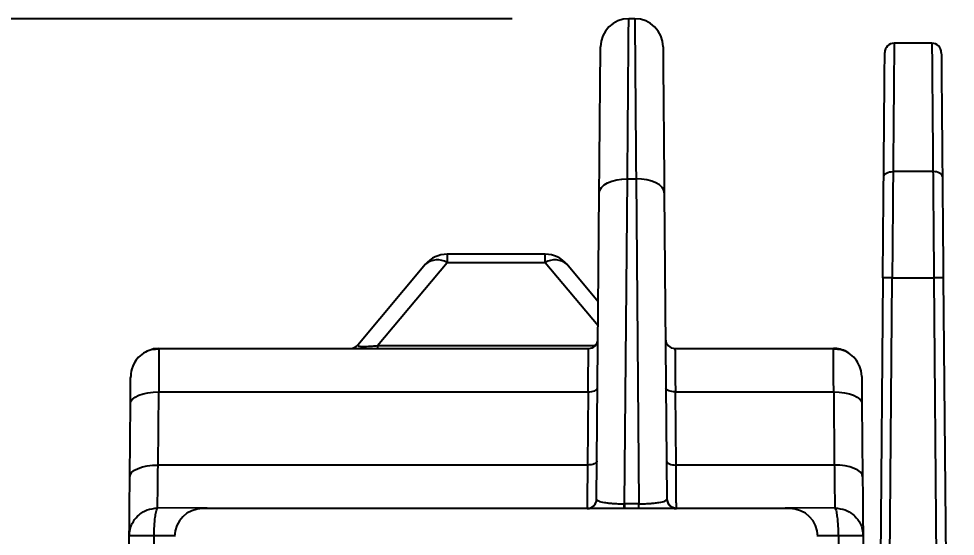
# Model space of a CAD drawing. Header units: inches. Extents: x 897.4 to 914.4, y -8.5 to 2.5.
# Drawn here: x 906.114 to 907.093, y -4.565 to -4.024 of the extents above; entities that cross this region are included whole.
import ezdxf

# ---------------------------------------------------------------- set-up
doc = ezdxf.new("R2010")
doc.units = ezdxf.units.IN
doc.header["$LTSCALE"] = 4
doc.header["$MEASUREMENT"] = 0
doc.layers.get('0').update_dxf_attribs({"linetype": 'CONTINUOUS'})
doc.layers.get('DEFPOINTS').update_dxf_attribs({"linetype": 'CONTINUOUS'})
doc.layers.add('DIMENSIONS', color=140, linetype='CONTINUOUS')
doc.styles.get("Standard").update_dxf_attribs({"font": 'romans.shx'})
doc.dimstyles.get("Standard").update_dxf_attribs({"dimtxt": 0.15, "dimasz": 0.18, "dimexe": 0.0625, "dimexo": 0.125, "dimgap": 0.0625, "dimtad": 0, "dimtih": 1, "dimtoh": 1, "dimzin": 0, "dimdsep": 46, "dimtxsty": 'Standard', "dimcen": 0.09, "dimadec": 0, "dimazin": 0, "dimtfac": 1, "dimtofl": 0, "dimtmove": 0, "dimatfit": 3, "dimfxl": 1, "dimtolj": 1, "dimtzin": 0, "dimarcsym": 0})

# ---------------------------------------------------------------- blocks, each defined once
blk = doc.blocks.new('*D4')
at = {"layer": 'DEFPOINTS', "color": 0}
for p in [(906.75507, -4.02375), (905.46883, -6.02375), (906.08786, -6.02375)]:
    blk.add_point(p, dxfattribs=at)
at = {"layer": 'DIMENSIONS', "color": 0, "lineweight": -2}
for p, q in [((906.63007, -4.02375), (905.40633, -4.02375)), ((905.46883, -4.20375), (905.46883, -4.70947)), ((905.46883, -5.84375), (905.46883, -5.33804)), ((905.96286, -6.02375), (905.40633, -6.02375))]:
    blk.add_line(p, q, dxfattribs=at)
at = {"layer": 'DIMENSIONS', "color": 0}
for points in [[(905.43883, -4.20375), (905.49883, -4.20375), (905.46883, -4.02375)], [(905.43883, -5.84375), (905.49883, -5.84375), (905.46883, -6.02375)]]:
    blk.add_solid(points, dxfattribs=at)
at = {"layer": 'DIMENSIONS', "color": 0, "char_height": 0.15, "attachment_point": 5}
for s, insert in [('\\A1;2.00', (905.46883, -4.88625)), ('\\A1;[50.8]', (905.46883, -5.20054))]:
    blk.add_mtext(s, dxfattribs=dict(at, insert=insert))

msp = doc.modelspace()

# ---------------------------------------------------------------- linework, layer by layer
for p, q in [((906.75823, -4.02375), (906.75192, -4.02375)), ((907.06888, -4.04934), (907.02945, -4.04934)), ((907.07001, -4.18351), (907.02832, -4.18351)), ((906.74762, -4.53064), (906.75058, -4.19107)), ((906.75058, -4.19107), (906.75956, -4.19107)), ((906.75956, -4.19107), (906.76252, -4.53064)), ((906.71826, -4.52581), (906.72106, -4.20558)), ((906.78909, -4.20558), (906.79188, -4.52581)), ((906.48915, -4.36536), (906.56206, -4.27846)), ((906.56206, -4.26981), (906.56206, -4.27846)), ((906.66462, -4.26981), (906.56206, -4.26981)), ((906.56206, -4.27846), (906.66462, -4.27846)), ((906.66462, -4.27846), (906.66462, -4.26981)), ((906.66462, -4.27846), (906.71985, -4.34428)), ((906.53944, -4.28036), (906.46865, -4.36472)), ((906.72006, -4.31948), (906.68724, -4.28036)), ((907.01755, -4.29457), (907.01107, -5.03758)), ((907.02077, -5.05311), (907.02739, -4.29448)), ((907.02739, -4.29448), (907.07094, -4.29448)), ((907.07094, -4.29448), (907.08155, -5.51037)), ((907.08078, -4.29457), (907.09331, -5.73021)), ((906.48915, -4.36536), (906.48915, -4.36824)), ((906.48915, -4.36536), (906.71679, -4.36536)), ((906.26072, -4.36824), (906.26071, -4.36967)), ((906.26072, -4.36824), (906.70988, -4.36824)), ((906.79666, -4.36756), (906.79612, -4.36725)), ((906.80026, -4.36824), (906.96596, -4.36824)), ((906.25981, -4.4901), (906.26047, -4.4137)), ((906.26047, -4.4137), (906.70944, -4.4137)), ((906.70944, -4.4137), (906.70877, -4.4901)), ((906.80137, -4.4901), (906.80071, -4.4137)), ((906.80071, -4.4137), (906.96621, -4.4137)), ((906.96621, -4.4137), (906.96687, -4.4901)), ((906.23028, -4.50232), (906.23095, -4.42592)), ((906.99573, -4.42592), (906.9964, -4.50232)), ((906.70877, -4.4901), (906.25981, -4.4901)), ((906.96687, -4.4901), (906.80137, -4.4901)), ((906.74723, -4.53064), (906.74762, -4.53064)), ((906.74762, -4.53064), (906.74762, -4.53556)), ((906.76252, -4.53064), (906.74762, -4.53064)), ((906.76252, -4.53556), (906.76252, -4.53064)), ((906.36305, -4.53556), (906.25927, -4.53499)), ((906.92017, -4.53556), (906.3065, -4.53556)), ((906.96741, -4.53499), (906.86363, -4.53556)), ((906.2281, -4.7521), (906.22974, -4.56405)), ((906.25396, -4.7521), (906.2556, -4.56405)), ((906.27715, -4.56421), (906.2556, -4.56405)), ((906.97107, -4.56405), (906.94953, -4.56421)), ((906.97107, -4.56405), (906.97271, -4.7521)), ((906.99694, -4.56405), (906.99858, -4.7521))]:
    msp.add_line(p, q)
at = {"flags": 128}
for points in [[(907.01848, -4.18864), (907.01867, -4.18762), (907.01924, -4.18665), (907.02015, -4.18576), (907.02137, -4.18498), (907.02286, -4.18435), (907.02456, -4.18388), (907.0264, -4.1836), (907.02832, -4.18351)], [(907.07986, -4.18864), (907.07966, -4.18762), (907.07909, -4.18665), (907.07818, -4.18576), (907.07696, -4.18498), (907.07547, -4.18435), (907.07377, -4.18388), (907.07193, -4.1836), (907.07001, -4.18351)], [(906.72106, -4.20558), (906.72165, -4.20271), (906.72334, -4.19997), (906.72608, -4.19744), (906.72975, -4.19524), (906.73422, -4.19344), (906.73931, -4.19212), (906.74484, -4.19132), (906.75058, -4.19107)], [(906.78909, -4.20558), (906.7885, -4.20271), (906.7868, -4.19997), (906.78406, -4.19744), (906.78039, -4.19524), (906.77592, -4.19344), (906.77083, -4.19212), (906.7653, -4.19132), (906.75956, -4.19107)], [(906.26072, -4.36824), (906.25499, -4.3688), (906.25315, -4.36923)], [(906.99548, -4.39751), (906.99487, -4.39179), (906.99324, -4.38648)], [(906.23095, -4.42592), (906.23153, -4.4235), (906.23323, -4.42118), (906.23596, -4.41905), (906.23963, -4.41719), (906.2441, -4.41568), (906.2492, -4.41457), (906.25473, -4.4139), (906.26047, -4.4137)], [(906.70944, -4.4137), (906.71135, -4.41364), (906.71319, -4.41341), (906.71489, -4.41304), (906.71638, -4.41254), (906.71761, -4.41192), (906.71852, -4.41121), (906.71908, -4.41044), (906.71928, -4.40963)], [(906.80071, -4.4137), (906.79879, -4.41364), (906.79695, -4.41341), (906.79525, -4.41304), (906.79376, -4.41254), (906.79254, -4.41192), (906.79163, -4.41121), (906.79106, -4.41044), (906.79087, -4.40963)], [(906.96621, -4.4137), (906.97195, -4.4139), (906.97748, -4.41457), (906.98258, -4.41568), (906.98705, -4.41719), (906.99072, -4.41905), (906.99345, -4.42118), (906.99515, -4.4235), (906.99573, -4.42592)], [(906.23028, -4.50232), (906.23087, -4.4999), (906.23256, -4.49758), (906.23529, -4.49545), (906.23897, -4.49359), (906.24344, -4.49208), (906.24853, -4.49096), (906.25406, -4.4903), (906.25981, -4.4901)], [(906.71861, -4.48603), (906.71842, -4.48683), (906.71785, -4.48761), (906.71694, -4.48832), (906.71572, -4.48894), (906.71423, -4.48944), (906.71253, -4.48981), (906.71068, -4.49003), (906.70877, -4.4901)], [(906.79153, -4.48603), (906.79173, -4.48683), (906.79229, -4.48761), (906.7932, -4.48832), (906.79443, -4.48894), (906.79592, -4.48944), (906.79762, -4.48981), (906.79946, -4.49003), (906.80137, -4.4901)], [(906.9964, -4.50232), (906.99581, -4.4999), (906.99412, -4.49758), (906.99139, -4.49545), (906.98771, -4.49359), (906.98324, -4.49208), (906.97815, -4.49096), (906.97262, -4.4903), (906.96687, -4.4901)]]:
    msp.add_lwpolyline(points, dxfattribs=at)
for centre, radius, start, end in [((906.75192, -4.05328), 0.02953, 90, 179.5), ((906.75823, -4.05328), 0.02953, 0.5, 90), ((907.02945, -4.05918), 0.00984, 90, 179.5), ((907.06888, -4.05918), 0.00984, 0.5, 90), ((906.56206, -4.29934), 0.02953, 90, 140), ((906.55208, -4.29524), 0.01952, 59.25163, 130.3471), ((906.66462, -4.29934), 0.02953, 40, 90), ((906.6746, -4.29524), 0.01952, 49.65194, 120.74921), ((907.0237, -4.43554), 0.14111, 88.50123, 92.49856), ((907.07463, -4.43554), 0.14111, 87.50144, 91.49877), ((906.46111, -4.3584), 0.00984, 270, 320), ((906.70988, -4.3584), 0.00984, 270, 359.5), ((906.80026, -4.3584), 0.00984, 180.5, 270), ((906.96596, -4.39777), 0.02953, 61.95492, 90), ((906.26072, -4.39777), 0.02953, 137.15166, 179.5), ((906.70842, -4.52572), 0.00984, 270, 359.5), ((906.6856, -4.53149), 0.06164, 356.21104, 0.78752), ((906.80168, -4.52519), 0.00981, 180.70594, 270.21279), ((906.80172, -4.52572), 0.00984, 180.5, 270), ((906.3065, -4.56509), 0.02953, 90, 179.5), ((906.92017, -4.56509), 0.02953, 0.5, 90), ((906.24267, -5.36443), 0.80049, 89.07433, 90.92567), ((906.98401, -5.36446), 0.80051, 89.07436, 90.92564)]:
    msp.add_arc(centre, radius, start, end)
for points, knots in [([(906.75058, -4.19107), (906.75069, -4.17762), (906.7509, -4.15103), (906.75117, -4.11658), (906.7514, -4.08725), (906.75159, -4.06354), (906.75173, -4.04537), (906.75184, -4.03279), (906.7519, -4.02514), (906.75191, -4.02421), (906.75192, -4.02375)], [0, 0, 0, 0, 0.136212, 0.269222, 0.399029, 0.525631, 0.64903, 0.769224, 0.886214, 1, 1, 1, 1]), ([(906.75823, -4.02375), (906.75823, -4.02421), (906.75824, -4.02514), (906.75831, -4.03279), (906.75841, -4.04537), (906.75856, -4.06354), (906.75874, -4.08725), (906.75897, -4.11658), (906.75924, -4.15103), (906.75945, -4.17762), (906.75956, -4.19107)], [0, 0, 0, 0, 0.113786, 0.230776, 0.35097, 0.474369, 0.600971, 0.730778, 0.863788, 1, 1, 1, 1]), ([(906.72106, -4.20558), (906.72115, -4.19449), (906.72135, -4.17232), (906.72161, -4.14248), (906.72184, -4.11576), (906.72204, -4.09314), (906.7222, -4.07511), (906.72231, -4.06241), (906.72238, -4.05446), (906.72239, -4.0535), (906.72239, -4.05302)], [0, 0, 0, 0, 0.122809, 0.245651, 0.372795, 0.500004, 0.627146, 0.754354, 0.877161, 1, 1, 1, 1]), ([(906.78775, -4.05302), (906.78776, -4.0535), (906.78777, -4.05446), (906.78784, -4.06241), (906.78795, -4.07511), (906.7881, -4.09313), (906.7883, -4.11575), (906.78853, -4.14247), (906.78879, -4.17231), (906.78899, -4.19449), (906.78909, -4.20558)], [0, 0, 0, 0, 0.122806, 0.245646, 0.372787, 0.499996, 0.627139, 0.754349, 0.877158, 1, 1, 1, 1]), ([(907.02945, -4.04934), (907.02945, -4.04971), (907.02944, -4.05046), (907.02938, -4.05663), (907.02929, -4.06675), (907.02917, -4.08133), (907.02901, -4.10033), (907.02882, -4.12382), (907.02859, -4.15139), (907.02841, -4.17272), (907.02832, -4.18351)], [0, 0, 0, 0, 0.114605, 0.23218, 0.352726, 0.476241, 0.602727, 0.732182, 0.864606, 1, 1, 1, 1]), ([(907.06888, -4.04934), (907.06889, -4.04971), (907.06889, -4.05046), (907.06895, -4.05663), (907.06904, -4.06675), (907.06916, -4.08133), (907.06932, -4.10033), (907.06952, -4.12382), (907.06974, -4.15139), (907.06992, -4.17272), (907.07001, -4.18351)], [0, 0, 0, 0, 0.114605, 0.23218, 0.352726, 0.476241, 0.602727, 0.732182, 0.864606, 1, 1, 1, 1]), ([(907.01848, -4.18864), (907.01856, -4.17916), (907.01872, -4.16019), (907.01895, -4.1348), (907.01914, -4.11214), (907.01931, -4.093), (907.01944, -4.07777), (907.01954, -4.06704), (907.0196, -4.06032), (907.0196, -4.05951), (907.01961, -4.0591)], [0, 0, 0, 0, 0.122952, 0.245941, 0.372934, 0.500004, 0.626997, 0.754065, 0.877014, 1, 1, 1, 1]), ([(907.07873, -4.0591), (907.07873, -4.05951), (907.07874, -4.06032), (907.07879, -4.06703), (907.07889, -4.07777), (907.07902, -4.09299), (907.07919, -4.11213), (907.07939, -4.1348), (907.07961, -4.16019), (907.07977, -4.17915), (907.07986, -4.18864)], [0, 0, 0, 0, 0.1229487, 0.2459349, 0.3729272, 0.4999953, 0.6269886, 0.7540583, 0.8770101, 1, 1, 1, 1]), ([(907.01755, -4.29457), (907.01763, -4.28526), (907.0178, -4.26663), (907.01803, -4.23932), (907.01826, -4.21292), (907.01841, -4.19673), (907.01848, -4.18864)], [0, 0, 0, 0, 0.249952, 0.5, 0.749952, 1, 1, 1, 1]), ([(907.02832, -4.18351), (907.02824, -4.19199), (907.02809, -4.20895), (907.02786, -4.2366), (907.02762, -4.26521), (907.02747, -4.28473), (907.02739, -4.29448)], [0, 0, 0, 0, 0.25, 0.5, 0.75, 1, 1, 1, 1]), ([(907.07001, -4.18351), (907.07009, -4.19199), (907.07025, -4.20895), (907.07048, -4.2366), (907.07071, -4.26521), (907.07086, -4.28473), (907.07094, -4.29448)], [0, 0, 0, 0, 0.2500003, 0.4999999, 0.7500003, 1, 1, 1, 1]), ([(907.07986, -4.18864), (907.07993, -4.19673), (907.08007, -4.21292), (907.0803, -4.23931), (907.08054, -4.26662), (907.0807, -4.28525), (907.08078, -4.29457)], [0, 0, 0, 0, 0.24995, 0.499998, 0.74995, 1, 1, 1, 1]), ([(906.46865, -4.36472), (906.46856, -4.36509), (906.46843, -4.36561), (906.47063, -4.36604), (906.47294, -4.36621), (906.47605, -4.36622), (906.47988, -4.36607), (906.48435, -4.36579), (906.48749, -4.36551), (906.48915, -4.36536)], [0, 0, 0, 0, 0.288814, 0.410372, 0.521396, 0.630315, 0.742879, 0.864632, 1, 1, 1, 1]), ([(906.26072, -4.36904), (906.25799, -4.36913), (906.25236, -4.36932), (906.24437, -4.37286), (906.23746, -4.37866), (906.2347, -4.38405), (906.23334, -4.38671)], [0, 0, 0, 0, 0.236874, 0.489137, 0.747278, 1, 1, 1, 1]), ([(906.26071, -4.36967), (906.26071, -4.36995), (906.2607, -4.37092), (906.26066, -4.3787), (906.26058, -4.39286), (906.26051, -4.40662), (906.26047, -4.4137)], [0, 0, 0, 0, 0.116842, 0.393768, 0.68816, 1, 1, 1, 1]), ([(906.70944, -4.4137), (906.7095, -4.40664), (906.70964, -4.39289), (906.70977, -4.37856), (906.70986, -4.36979), (906.70988, -4.36874), (906.70988, -4.36824)], [0, 0, 0, 0, 0.272926, 0.530581, 0.772946, 1, 1, 1, 1]), ([(906.80026, -4.36824), (906.80027, -4.36874), (906.80028, -4.36979), (906.80037, -4.37856), (906.80051, -4.39289), (906.80064, -4.40664), (906.80071, -4.4137)], [0, 0, 0, 0, 0.227054, 0.469419, 0.727074, 1, 1, 1, 1]), ([(906.96621, -4.4137), (906.96617, -4.40664), (906.96609, -4.39289), (906.96602, -4.37856), (906.96597, -4.36979), (906.96596, -4.36874), (906.96596, -4.36824)], [0, 0, 0, 0, 0.272923, 0.530577, 0.772943, 1, 1, 1, 1]), ([(906.99334, -4.38671), (906.99197, -4.38405), (906.98922, -4.37866), (906.98231, -4.37286), (906.97432, -4.36932), (906.96869, -4.36913), (906.96596, -4.36904)], [0, 0, 0, 0, 0.2527253, 0.51086, 0.7631269, 1, 1, 1, 1]), ([(906.23095, -4.42592), (906.23098, -4.42195), (906.23105, -4.41383), (906.23113, -4.4047), (906.23118, -4.39863), (906.23119, -4.39788), (906.23119, -4.39751)], [0, 0, 0, 0, 0.244909, 0.500008, 0.7551, 1, 1, 1, 1]), ([(906.99548, -4.39751), (906.99549, -4.39788), (906.99549, -4.39863), (906.99555, -4.4047), (906.99563, -4.41383), (906.9957, -4.42195), (906.99573, -4.42592)], [0, 0, 0, 0, 0.2449, 0.499992, 0.755091, 1, 1, 1, 1]), ([(906.25927, -4.53499), (906.25928, -4.53387), (906.25931, -4.53155), (906.25942, -4.52239), (906.25958, -4.5088), (906.25973, -4.49645), (906.25981, -4.4901)], [0, 0, 0, 0, 0.226727, 0.468978, 0.726741, 1, 1, 1, 1]), ([(906.70877, -4.4901), (906.70872, -4.49717), (906.70861, -4.51091), (906.7085, -4.52525), (906.70843, -4.53401), (906.70843, -4.53506), (906.70842, -4.53556)], [0, 0, 0, 0, 0.272923, 0.530576, 0.772942, 1, 1, 1, 1]), ([(906.80172, -4.53499), (906.80171, -4.53387), (906.80169, -4.53155), (906.80162, -4.52238), (906.80152, -4.5088), (906.80142, -4.49645), (906.80137, -4.4901)], [0, 0, 0, 0, 0.226733, 0.468983, 0.726747, 1, 1, 1, 1]), ([(906.96687, -4.4901), (906.96695, -4.49645), (906.96709, -4.5088), (906.96726, -4.52239), (906.96737, -4.53155), (906.9674, -4.53387), (906.96741, -4.53499)], [0, 0, 0, 0, 0.2732585, 0.5310219, 0.7732729, 1, 1, 1, 1]), ([(906.22974, -4.56405), (906.22976, -4.56233), (906.22979, -4.55882), (906.22991, -4.54507), (906.23007, -4.52625), (906.23021, -4.51021), (906.23028, -4.50232)], [0, 0, 0, 0, 0.245936, 0.499996, 0.754058, 1, 1, 1, 1]), ([(906.9964, -4.50232), (906.99647, -4.51021), (906.99661, -4.52625), (906.99677, -4.54507), (906.99689, -4.55882), (906.99692, -4.56233), (906.99694, -4.56405)], [0, 0, 0, 0, 0.245942, 0.500004, 0.754064, 1, 1, 1, 1]), ([(906.71826, -4.52581), (906.71864, -4.52641), (906.7194, -4.52763), (906.72483, -4.52902), (906.73101, -4.52985), (906.73617, -4.53029), (906.74163, -4.53058), (906.7454, -4.53062), (906.74723, -4.53064)], [0, 0, 0, 0, 0.264829, 0.535936, 0.663367, 0.782053, 0.893615, 1, 1, 1, 1]), ([(906.76252, -4.53064), (906.76438, -4.53062), (906.76818, -4.53059), (906.77371, -4.5303), (906.77894, -4.52987), (906.78521, -4.52904), (906.79072, -4.52765), (906.7915, -4.52642), (906.79188, -4.52581)], [0, 0, 0, 0, 0.106504, 0.2180328, 0.3365874, 0.4638398, 0.7351332, 1, 1, 1, 1]), ([(906.22974, -4.56405), (906.22993, -4.56169), (906.23028, -4.55726), (906.23306, -4.55008), (906.23738, -4.54409), (906.24299, -4.53963), (906.24983, -4.53599), (906.25553, -4.53539), (906.25927, -4.53499)], [0, 0, 0, 0, 0.155196, 0.290421, 0.500158, 0.630715, 0.757649, 1, 1, 1, 1]), ([(906.2556, -4.56405), (906.2557, -4.56063), (906.2559, -4.55354), (906.25673, -4.54486), (906.25757, -4.53941), (906.25843, -4.53621), (906.25897, -4.53542), (906.25927, -4.53499)], [0, 0, 0, 0, 0.241343, 0.499282, 0.69957, 0.837358, 1, 1, 1, 1]), ([(906.96741, -4.53499), (906.9677, -4.53542), (906.96825, -4.53621), (906.96911, -4.53941), (906.96995, -4.54486), (906.97078, -4.55354), (906.97098, -4.56063), (906.97107, -4.56405)], [0, 0, 0, 0, 0.162612, 0.300397, 0.500718, 0.758657, 1, 1, 1, 1]), ([(906.96741, -4.53499), (906.97115, -4.53539), (906.97685, -4.53599), (906.98368, -4.53963), (906.9893, -4.54409), (906.99362, -4.55008), (906.9964, -4.55726), (906.99675, -4.56169), (906.99694, -4.56405)], [0, 0, 0, 0, 0.242365, 0.369296, 0.499839, 0.709601, 0.844821, 1, 1, 1, 1])]:
    msp.add_open_spline(points, degree=3, knots=knots)

# ---------------------------------------------------------------- dimensions: what is measured, and where the dimension line sits
at = {"layer": 'DIMENSIONS'}
dim = msp.add_linear_dim(base=(905.46883, -6.02375), p1=(906.75507, -4.02375), p2=(906.08786, -6.02375), angle=90, dimstyle='Standard', override={"dimpost": '\\X'}, dxfattribs=at)
dim.commit()
dim.dimension.update_dxf_attribs({"geometry": '*D4', "text_midpoint": (905.46883, -5.02375)})

doc.saveas('drawing.dxf')
